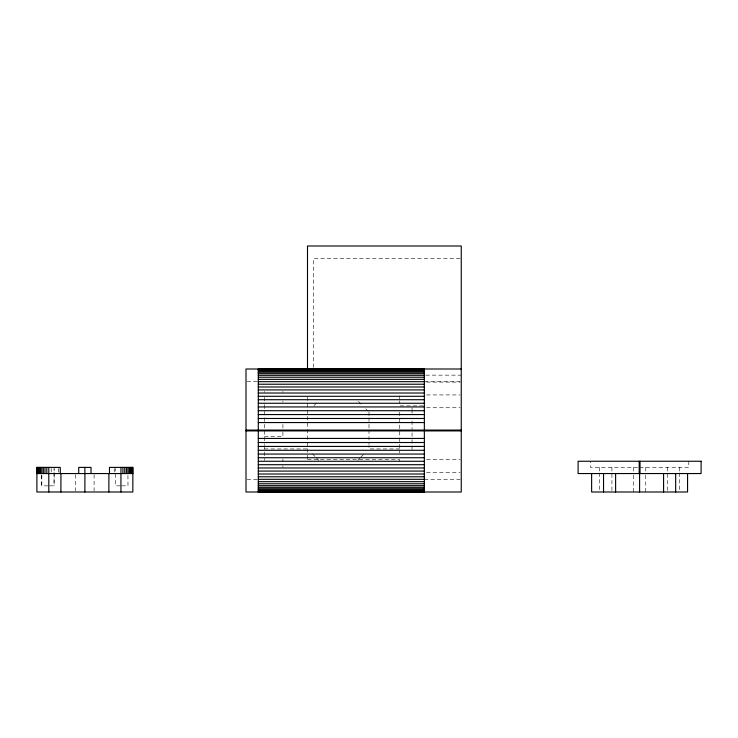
<?xml version="1.0" encoding="UTF-8"?>
<svg xmlns="http://www.w3.org/2000/svg" width="738" height="738" viewBox="0 0 738 738"><rect width="100%" height="100%" fill="white"/><g stroke="black" fill="none" stroke-linecap="round" stroke-linejoin="round"><path stroke-width="0.55" stroke-dasharray="3.69 2.77" d="M313.973 405.577L318.023 401.527M357.672 460.272L360.098 457.846M360.91 457.043L364.148 453.805M460.106 258.3L313.65 258.3L313.65 369M425.78 375.144L461.25 375.144M247.119 381.297L258.3 381.297M424.35 381.297L460.134 381.297M426.582 382.099L460.134 382.099M426.582 394.931L460.134 394.931M423.234 405.9L399.747 405.9L399.747 400.835M426.582 407.745L460.134 407.745M264.453 436.647L282.903 436.647L282.903 432.09M264.453 448.944L307.497 448.944M399.747 448.944L369 448.944L369 445.484M307.497 459.636L399.747 459.636L399.747 462.329M426.582 459.636L460.134 459.636M637.549 467.394L590.4 467.394L590.4 461.25M639.597 467.394L688.803 467.394L688.803 461.25M426.582 472.588L460.134 472.588M247.119 479.7L258.3 479.7M424.35 479.7L460.134 479.7M47.952 485.844L41.743 485.844L41.743 474.995M49.483 485.844L54.105 485.844L54.105 468.482L54.049 485.844M120.257 485.844L115.635 485.844L115.635 468.482M121.788 485.844L127.997 485.844L127.932 474.995M358.483 401.527L362.524 405.577M365.762 408.806L368.188 411.241M312.358 453.805L315.596 457.043M316.399 457.846L318.825 460.272M679.578 467.394L679.578 471.868M679.578 472.984L679.578 490.881M667.272 467.394L667.272 491.997M645.75 467.394L645.75 474.11M645.75 475.226L645.75 491.997M633.453 467.394L633.453 474.11M633.453 475.226L633.453 491.997M611.922 467.394L611.922 491.997M599.625 467.394L599.625 471.868M599.625 472.984L599.625 490.881M412.053 407.745L412.053 409.959M412.053 411.066L412.053 413.271M412.053 420.983L412.053 429.442M412.053 432.763L412.053 437.283M412.053 439.553L412.053 451.075M399.747 395.909L399.747 398.907M399.747 412.044L399.747 453.049M369 412.044L369 416.656M369 417.809L369 429.341M369 429.94L369 444.479M307.497 397.026L307.497 460.364M282.903 391.343L282.903 392.321M282.903 401.02L282.903 401.998M282.903 424.35L282.903 431.057M282.903 458.999L282.903 461.25M282.903 465.918L282.903 467.394M264.453 391.343L264.453 392.321M264.453 397.312L264.453 404.184M264.453 404.876L264.453 444.58M264.453 445.484L264.453 451.093M264.453 452.025L264.453 460.438M114.215 468.418L114.215 472.523M94.095 474.635L94.095 490.908M75.645 474.635L75.645 490.908M58.523 468.418L58.523 472.523M51.208 468.418L51.208 472.523M41.808 474.995L41.808 485.844"/><path stroke-width="1.11" d="M48.8 467.394L48.8 491.997M60.885 491.997L60.94 473.547M84.87 491.997L84.925 473.547M108.855 491.997L108.91 473.547M120.94 491.997L120.94 467.394M461.25 369L246.003 369L246.003 491.997L461.25 491.997L461.25 246.003L307.497 246.003L307.497 369M258.3 369.129L424.35 369.129M258.3 369.517L424.35 369.517M258.3 370.172L424.35 370.172M258.3 371.085L424.35 371.085M258.3 372.247L424.35 372.247M258.3 373.668L424.35 373.668M258.3 375.319L424.35 375.319M258.3 377.219L424.35 377.219M258.3 379.341L424.35 379.341M258.3 381.675L424.35 381.675M258.3 384.23L424.35 384.23M258.3 386.98L424.35 386.98M258.3 389.913L424.35 389.913M258.3 393.022L424.35 393.022M258.3 396.297L424.35 396.297M258.3 399.71L424.35 399.71M258.3 403.262L424.35 403.262M258.3 406.933L424.35 406.933M258.3 410.706L424.35 410.706M258.3 414.562L424.35 414.562M258.3 418.483L424.35 418.483M258.3 422.56L424.35 422.56M246.003 430.088L461.25 430.088M246.003 430.909L461.25 430.909M258.3 438.437L424.35 438.437M258.3 442.514L424.35 442.514M258.3 446.435L424.35 446.435M258.3 450.291L424.35 450.291M258.3 454.064L424.35 454.064M258.3 457.726L424.35 457.726M258.3 461.278L424.35 461.278M258.3 464.7L424.35 464.7M258.3 467.966L424.35 467.966M258.3 471.084L424.35 471.084M36.9 473.547L132.84 473.547M258.3 474.017L424.35 474.017M258.3 476.766L424.35 476.766M258.3 479.313L424.35 479.313M258.3 481.656L424.35 481.656M258.3 483.777L424.35 483.777M258.3 485.669L424.35 485.669M258.3 487.329L424.35 487.329M258.3 488.74L424.35 488.74M258.3 489.912L424.35 489.912M258.3 490.825L424.35 490.825M258.3 491.471L424.35 491.471M258.3 491.868L424.35 491.868M687.567 473.547L687.567 491.997L591.627 491.997L591.627 473.547M675.667 473.547L675.667 491.997M663.582 473.547L663.582 491.997M640.012 461.25L640.012 473.547M639.597 473.547L639.597 491.997M639.191 461.25L639.191 473.547M615.612 473.547L615.612 491.997M603.536 473.547L603.536 491.997M424.35 369L424.35 491.997M258.3 369L258.3 491.997M132.739 467.394L132.739 473.547M132.434 467.394L132.434 473.547M131.917 467.394L131.917 473.547M131.207 467.394L131.207 473.547M130.294 467.394L130.294 473.547M129.187 467.394L129.187 473.547M127.895 467.394L127.895 473.547M126.41 467.394L126.41 473.547M124.759 467.394L124.759 473.547M122.923 467.394L122.923 473.547M109.473 473.547L109.473 467.394L132.84 467.394L132.84 491.997L36.9 491.997L36.9 467.394L60.267 467.394L60.267 473.547M91.023 473.547L91.023 467.394L78.717 467.394L78.717 473.547M84.87 467.394L84.87 473.547M46.817 467.394L46.817 473.547M44.981 467.394L44.981 473.547M43.33 467.394L43.33 473.547M41.845 467.394L41.845 473.547M40.553 467.394L40.553 473.547M39.446 467.394L39.446 473.547M38.533 467.394L38.533 473.547M37.822 467.394L37.822 473.547M37.306 467.394L37.306 473.547M37.001 467.394L37.001 473.547M701.1 461.25L578.103 461.25L578.103 473.547L701.1 473.547L701.1 461.25"/></g></svg>
